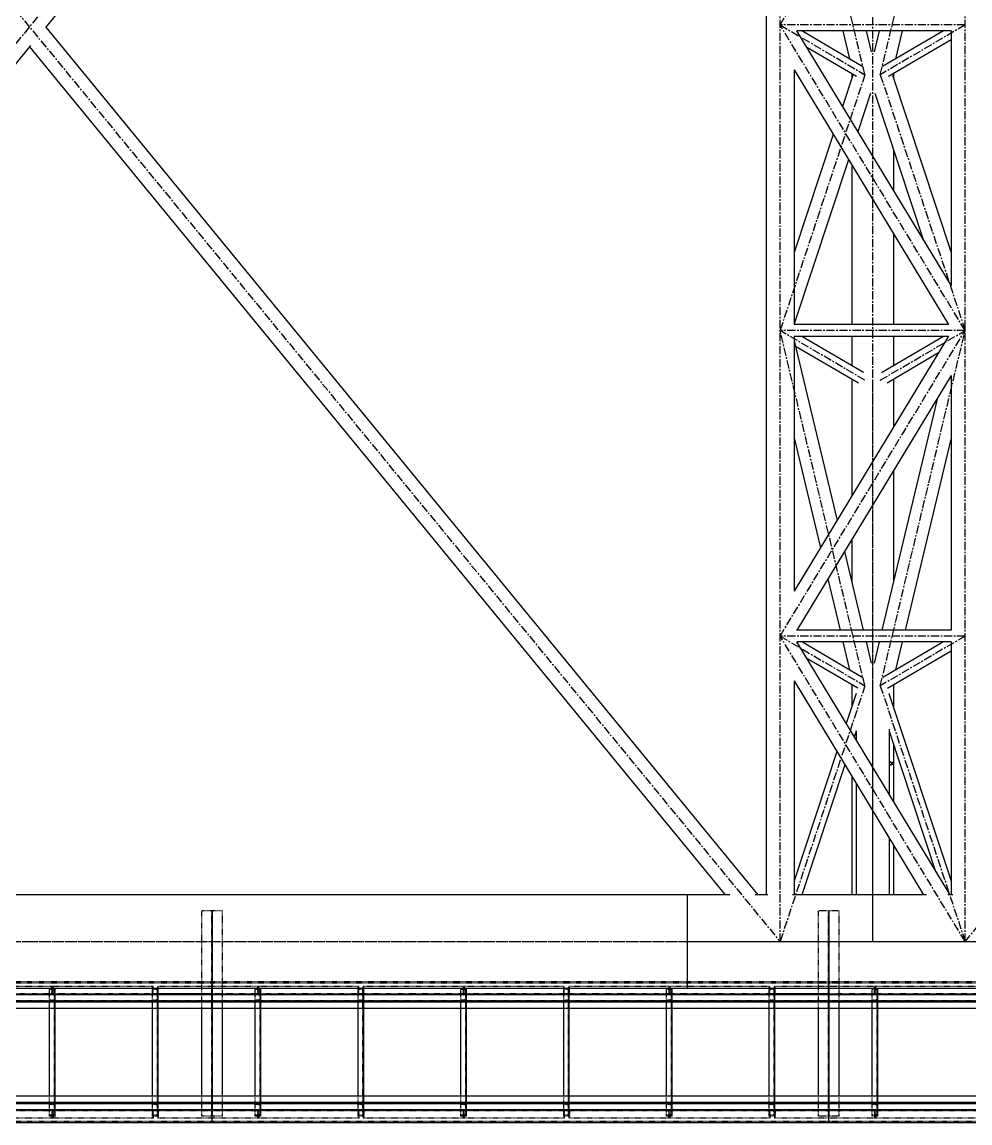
# Model space of a CAD drawing. Header units: millimetres. Extents: x 5143 to 30813, y 232 to 21408.
# Drawn here: x 14348 to 15270, y 15564 to 16635 of the extents above; entities that cross this region are included whole.
import ezdxf

# ---------------------------------------------------------------- set-up
doc = ezdxf.new("R2010")
doc.units = ezdxf.units.MM
doc.header["$LTSCALE"] = 0.25
for name, pattern in [('CENTER', [50.8, 31.75, -6.35, 6.35, -6.35]), ('XKITLINE00', [0]), ('XKITLINE02', [4, 2, -2]), ('XKITLINE03', [6, 3, -1, 1, -1])]:
    doc.linetypes.add(name, pattern=pattern)

msp = doc.modelspace()

# ---------------------------------------------------------------- linework, layer by layer
at = {"color": 8, "linetype": 'CENTER'}
for p, q in [((13625, 15740.3), (15085, 17520)), ((13625, 17520), (15085, 15740.3)), ((15265, 15740.3), (16725, 17520)), ((15167.5, 16583.8), (15085, 16929.1)), ((15085, 16632.2), (15265, 16929.1)), ((15182.5, 16583.8), (15265, 16929.1)), ((15085, 15740.3), (15085, 16860.1)), ((15265, 15740.3), (15265, 16860.1)), ((15175, 16804.9), (15175, 15913.5)), ((15085, 16632.2), (15167.5, 16583.8)), ((15265, 16334.9), (15085, 16632.2)), ((15265, 16632.2), (15085, 16632.2)), ((15265, 16632.2), (15182.5, 16583.8)), ((15167.5, 16583.8), (15085, 16334.9)), ((15182.5, 16583.8), (15265, 16334.9)), ((15167.5, 15989.2), (15085, 16334.9)), ((15085, 16037.6), (15265, 16334.9)), ((15167.5, 16286.5), (15085, 16334.9)), ((15265, 16334.9), (15085, 16334.9)), ((15182.5, 15989.2), (15265, 16334.9)), ((15182.5, 16286.5), (15265, 16334.9)), ((15175, 16286.5), (15175, 15740.3)), ((15265, 15740.3), (15085, 16037.6)), ((15085, 16037.6), (15167.5, 15989.2)), ((15265, 16037.6), (15085, 16037.6)), ((15265, 16037.6), (15182.5, 15989.2)), ((15167.5, 15989.2), (15085, 15740.3)), ((15175, 15989.2), (15175, 15740.3)), ((15182.5, 15989.2), (15265, 15740.3)), ((12370, 15740.3), (14995, 15740.3)), ((12801.8, 15740.3), (15025, 15740.3)), ((13535, 15740.3), (14355, 15740.3)), ((14355, 15740.3), (15175, 15740.3)), ((14995, 15740.3), (17635, 15740.3)), ((15025, 15740.3), (17635, 15740.3)), ((15175, 15740.3), (15995, 15740.3))]:
    msp.add_line(p, q, dxfattribs=at)
at = {"color": 8, "linetype": 'XKITLINE00'}
for p, q in [((15071.3, 17484.1), (14370.4, 16629.7)), ((15071.3, 16860.1), (15071.3, 15786)), ((14370.8, 16630.1), (15063.3, 15786)), ((15101.1, 16626.6), (15251.3, 16378.5)), ((15251.3, 16626.5), (15101.2, 16626.5)), ((15165.6, 16591.6), (15106, 16626.5)), ((15146.1, 16626.5), (15152.6, 16599.2)), ((15168.6, 16626.5), (15173.5, 16606)), ((15181.4, 16626.5), (15176.5, 16606)), ((15244, 16626.5), (15184.7, 16591.8)), ((15203.9, 16626.5), (15197.4, 16599.2)), ((15251.3, 16626.6), (15251.3, 16378.5)), ((15251.3, 16617.6), (15190.5, 16581.9)), ((14356, 16612.1), (13678.2, 15786)), ((14355, 16610.9), (15031.7, 15786)), ((15159.4, 16582), (15111, 16610.4)), ((15098.6, 16588.5), (15098.6, 16340.6)), ((15098.6, 16588.5), (15248.8, 16340.6)), ((15155.7, 16583.2), (15145.7, 16553)), ((15154.7, 16584.7), (15154.7, 16580)), ((15194.3, 16583.2), (15251.3, 16410.9)), ((15195.3, 16584.7), (15195.3, 16580)), ((15173, 16565.7), (15160.6, 16528.3)), ((15177, 16565.7), (15224.1, 16423.5)), ((15136.7, 16525.7), (15098.6, 16410.9)), ((15195.3, 16510.4), (15195.3, 16471.1)), ((15151.6, 16501.1), (15098.6, 16341.3)), ((15154.7, 16496), (15154.7, 16340.6)), ((15195.3, 16428.9), (15195.3, 16340.6)), ((15248.9, 16340.6), (15098.6, 16340.6)), ((15098.6, 16329.3), (15098.6, 16081.2)), ((15248.9, 16329.3), (15098.6, 16081.2)), ((15248.8, 16329.2), (15098.6, 16329.2)), ((15098.6, 16324.8), (15140.4, 16150.1)), ((15166, 16294), (15106, 16329.2)), ((15154.7, 16329.2), (15154.7, 16300.6)), ((15244, 16329.2), (15183.6, 16293.8)), ((15195.3, 16329.2), (15195.3, 16300.6)), ((15161.2, 16283.6), (15099.9, 16319.5)), ((15239, 16313.1), (15189.1, 16283.8)), ((15251.3, 16291.2), (15101.2, 16043.3)), ((15154.7, 16287.4), (15154.7, 16173.8)), ((15195.3, 16287.4), (15195.3, 16240.8)), ((15251.3, 16291.2), (15251.3, 16043.3)), ((15238.1, 16269.4), (15184.1, 16043.3)), ((15098.6, 16230.5), (15124.2, 16123.4)), ((15251.3, 16230.5), (15206.6, 16043.3)), ((15195.3, 16198.7), (15195.3, 16090)), ((15154.7, 16131.6), (15154.7, 16090)), ((15147.6, 16119.8), (15165.9, 16043.3)), ((15131.4, 16093.2), (15143.3, 16043.3)), ((15251.4, 16043.3), (15101, 16043.3)), ((15101.1, 16032), (15250.1, 15786)), ((15251.3, 16031.9), (15101.2, 16031.9)), ((15165.5, 15997), (15106, 16031.9)), ((15146.1, 16031.9), (15152.6, 16004.6)), ((15168.6, 16031.9), (15173.5, 16011.3)), ((15181.4, 16031.9), (15176.5, 16011.2)), ((15244, 16031.9), (15184.8, 15997.2)), ((15203.9, 16031.9), (15197.4, 16004.6)), ((15251.3, 16032), (15251.3, 15786)), ((15160.5, 15986.8), (15111, 16015.8)), ((15251.3, 16023), (15189.4, 15986.7)), ((15098.6, 15993.9), (15098.6, 15786)), ((15098.6, 15993.9), (15224.6, 15786)), ((15154.7, 15990.1), (15154.7, 15968.7)), ((15195.3, 15990.1), (15195.3, 15968.7)), ((15159, 15981.6), (15149.3, 15952.5)), ((15190.9, 15981.8), (15251.3, 15799.5)), ((15191.1, 15981.7), (15191.1, 15981.3)), ((15158.9, 15945.1), (15157.1, 15939.6)), ((15158.9, 15945.4), (15158.9, 15936.6)), ((15191.1, 15946.9), (15191.1, 15883.4)), ((15191.1, 15945.2), (15236.3, 15808.7)), ((15195.3, 15932.6), (15195.3, 15913.5)), ((15140.3, 15925.2), (15098.6, 15799.6)), ((15148, 15912.4), (15106.1, 15786)), ((15192.6, 15914.9), (15191.1, 15915.2)), ((15191.6, 15914.8), (15191.1, 15914.9)), ((15191.6, 15912.2), (15191.1, 15912.1)), ((15192.6, 15912.1), (15191.1, 15911.8)), ((15193, 15914.4), (15191.6, 15914.8)), ((15193, 15912.6), (15191.6, 15912.2)), ((15194.1, 15914.5), (15192.6, 15914.9)), ((15194.1, 15912.5), (15192.6, 15912.1)), ((15193.8, 15914), (15193, 15914.4)), ((15193.8, 15913), (15193, 15912.6)), ((15193.8, 15914), (15194.1, 15913.5)), ((15194.1, 15913.5), (15193.8, 15913)), ((15195, 15914), (15194.1, 15914.5)), ((15195, 15913), (15194.1, 15912.5)), ((15195, 15914), (15195.3, 15913.5)), ((15195.3, 15913.5), (15195, 15913)), ((15195.3, 15913.5), (15195.3, 15876.5)), ((15154.7, 15901.4), (15154.7, 15786)), ((15158.9, 15894.5), (15158.9, 15786)), ((15191.1, 15841.2), (15191.1, 15786)), ((15195.3, 15834.3), (15195.3, 15786)), ((14995, 15786), (13674.4, 15786)), ((15036, 15786), (14995, 15786)), ((14995, 15694.6), (14995, 15786)), ((14995, 15694.6), (14995, 15786)), ((15073, 15786), (15060.9, 15786)), ((15227.5, 15786), (15097, 15786)), ((15252.9, 15786), (15248.2, 15786)), ((14995, 15694.6), (12557.7, 15694.6)), ((17635, 15694.6), (14995, 15694.6))]:
    msp.add_line(p, q, dxfattribs=at)
at = {"color": 3, "linetype": 'XKITLINE02'}
for p, q in [((14542.5, 15770.3), (14522.5, 15770.3)), ((14522.5, 15675.1), (14522.5, 15770.3)), ((14532.2, 15570.6), (14532.2, 15770.3)), ((14532.8, 15570.6), (14532.8, 15770.3)), ((14542.5, 15570.6), (14542.5, 15770.3)), ((15142.5, 15770.3), (15122.5, 15770.3)), ((15122.5, 15675.1), (15122.5, 15770.3)), ((15132.2, 15570.6), (15132.2, 15770.3)), ((15132.8, 15570.6), (15132.8, 15770.3)), ((15142.5, 15570.6), (15142.5, 15770.3)), ((14532.5, 15701.3), (13730, 15701.3)), ((14532.5, 15700.4), (13730, 15700.4)), ((14532.5, 15699.9), (13730, 15699.9)), ((14377.2, 15696.6), (14279.6, 15696.6)), ((14374.5, 15570.6), (14374.5, 15694.6)), ((14380, 15694.6), (14374.5, 15694.6)), ((14380, 15694.6), (14374.5, 15694.6)), ((14374.5, 15693.9), (14374.5, 15694.6)), ((14379.3, 15693.5), (14374.5, 15693.9)), ((14376.7, 15689.4), (14376.7, 15696.6)), ((14475.1, 15696.6), (14377.2, 15696.6)), ((14377.2, 15688.6), (14377.2, 15696.6)), ((14377.2, 15688.6), (14377.2, 15696.6)), ((14377.8, 15689.4), (14377.8, 15696.6)), ((14379.3, 15570.6), (14379.3, 15694.6)), ((14379.3, 15683.6), (14379.3, 15693.5)), ((14380, 15590.1), (14380, 15694.6)), ((14380, 15682.6), (14380, 15694.6)), ((14474.5, 15688.6), (14474.5, 15696.6)), ((14480, 15694.6), (14474.5, 15694.6)), ((14474.5, 15693.9), (14474.5, 15694.6)), ((14474.5, 15570.6), (14474.5, 15694.6)), ((14480, 15694.6), (14474.5, 15694.6)), ((14479.3, 15693.5), (14474.5, 15693.9)), ((14475.1, 15689.4), (14475.1, 15696.6)), ((14479.3, 15570.6), (14479.3, 15694.6)), ((14479.3, 15683.6), (14479.3, 15693.5)), ((14577.2, 15696.6), (14479.6, 15696.6)), ((14479.6, 15689.4), (14479.6, 15696.6)), ((14480, 15682.6), (14480, 15694.6)), ((14480, 15590.1), (14480, 15694.6)), ((14480.2, 15688.6), (14480.2, 15696.6)), ((14532.5, 15694.6), (14532.5, 15701.3)), ((14532.5, 15694.6), (14532.5, 15701.3)), ((15132.5, 15701.3), (14532.5, 15701.3)), ((15132.5, 15700.4), (14532.5, 15700.4)), ((15132.5, 15699.9), (14532.5, 15699.9)), ((14574.5, 15570.6), (14574.5, 15694.6)), ((14580, 15694.6), (14574.5, 15694.6)), ((14580, 15694.6), (14574.5, 15694.6)), ((14574.5, 15693.9), (14574.5, 15694.6)), ((14579.3, 15693.5), (14574.5, 15693.9)), ((14576.7, 15696.6), (14576.7, 15689.4)), ((14577.2, 15688.6), (14577.2, 15696.6)), ((14675.1, 15696.6), (14577.2, 15696.6)), ((14577.2, 15688.6), (14577.2, 15696.6)), ((14577.8, 15696.6), (14577.8, 15689.4)), ((14579.3, 15570.6), (14579.3, 15694.6)), ((14579.3, 15683.6), (14579.3, 15693.5)), ((14580, 15590.1), (14580, 15694.6)), ((14580, 15682.6), (14580, 15694.6)), ((14674.5, 15688.6), (14674.5, 15696.6)), ((14674.5, 15570.6), (14674.5, 15694.6)), ((14680, 15694.6), (14674.5, 15694.6)), ((14680, 15694.6), (14674.5, 15694.6)), ((14674.5, 15693.9), (14674.5, 15694.6)), ((14679.3, 15693.5), (14674.5, 15693.9)), ((14675.1, 15689.4), (14675.1, 15696.6)), ((14679.3, 15570.6), (14679.3, 15694.6)), ((14679.3, 15683.6), (14679.3, 15693.5)), ((14777.2, 15696.6), (14679.6, 15696.6)), ((14679.6, 15689.4), (14679.6, 15696.6)), ((14680, 15590.1), (14680, 15694.6)), ((14680, 15682.6), (14680, 15694.6)), ((14680.2, 15688.6), (14680.2, 15696.6)), ((14774.5, 15570.6), (14774.5, 15694.6)), ((14780, 15694.6), (14774.5, 15694.6)), ((14780, 15694.6), (14774.5, 15694.6)), ((14774.5, 15693.9), (14774.5, 15694.6)), ((14779.3, 15693.5), (14774.5, 15693.9)), ((14776.7, 15696.6), (14776.7, 15689.4)), ((14777.2, 15688.6), (14777.2, 15696.6)), ((14875.1, 15696.6), (14777.2, 15696.6)), ((14777.2, 15688.6), (14777.2, 15696.6)), ((14777.8, 15696.6), (14777.8, 15689.4)), ((14779.3, 15570.6), (14779.3, 15694.6)), ((14779.3, 15683.6), (14779.3, 15693.5)), ((14780, 15590.1), (14780, 15694.6)), ((14780, 15682.6), (14780, 15694.6)), ((14874.5, 15688.6), (14874.5, 15696.6)), ((14874.5, 15570.6), (14874.5, 15694.6)), ((14880, 15694.6), (14874.5, 15694.6)), ((14880, 15694.6), (14874.5, 15694.6)), ((14874.5, 15693.9), (14874.5, 15694.6)), ((14879.3, 15693.5), (14874.5, 15693.9)), ((14875.1, 15689.4), (14875.1, 15696.6)), ((14879.3, 15570.6), (14879.3, 15694.6)), ((14879.3, 15683.6), (14879.3, 15693.5)), ((14977.2, 15696.6), (14879.6, 15696.6)), ((14879.6, 15689.4), (14879.6, 15696.6)), ((14880, 15590.1), (14880, 15694.6)), ((14880, 15682.6), (14880, 15694.6)), ((14880.2, 15688.6), (14880.2, 15696.6)), ((14974.5, 15570.6), (14974.5, 15694.6)), ((14980, 15694.6), (14974.5, 15694.6)), ((14980, 15694.6), (14974.5, 15694.6)), ((14974.5, 15693.9), (14974.5, 15694.6)), ((14979.3, 15693.5), (14974.5, 15693.9)), ((14976.7, 15696.6), (14976.7, 15689.4)), ((14977.2, 15688.6), (14977.2, 15696.6)), ((15075.1, 15696.6), (14977.2, 15696.6)), ((14977.2, 15688.6), (14977.2, 15696.6)), ((14977.8, 15696.6), (14977.8, 15689.4)), ((14979.3, 15570.6), (14979.3, 15694.6)), ((14979.3, 15683.6), (14979.3, 15693.5)), ((14980, 15570.6), (14980, 15694.6)), ((14980, 15682.6), (14980, 15694.6)), ((15074.5, 15688.6), (15074.5, 15696.6)), ((15074.5, 15570.6), (15074.5, 15694.6)), ((15080, 15694.6), (15074.5, 15694.6)), ((15080, 15694.6), (15074.5, 15694.6)), ((15074.5, 15693.9), (15074.5, 15694.6)), ((15079.3, 15693.5), (15074.5, 15693.9)), ((15075.1, 15689.4), (15075.1, 15696.6)), ((15079.3, 15570.6), (15079.3, 15694.6)), ((15079.3, 15683.6), (15079.3, 15693.5)), ((15177.2, 15696.6), (15079.6, 15696.6)), ((15079.6, 15689.4), (15079.6, 15696.6)), ((15080, 15570.6), (15080, 15694.6)), ((15080, 15682.6), (15080, 15694.6)), ((15080.2, 15688.6), (15080.2, 15696.6)), ((15132.5, 15694.6), (15132.5, 15701.3)), ((15732.5, 15701.3), (15132.5, 15701.3)), ((15132.5, 15694.6), (15132.5, 15701.3)), ((15732.5, 15700.4), (15132.5, 15700.4)), ((15732.5, 15699.9), (15132.5, 15699.9)), ((15174.5, 15570.6), (15174.5, 15694.6)), ((15180, 15694.6), (15174.5, 15694.6)), ((15180, 15694.6), (15174.5, 15694.6)), ((15174.5, 15693.9), (15174.5, 15694.6)), ((15179.3, 15693.5), (15174.5, 15693.9)), ((15176.7, 15689.4), (15176.7, 15696.6)), ((15177.2, 15688.6), (15177.2, 15696.6)), ((15275.1, 15696.6), (15177.2, 15696.6)), ((15177.2, 15688.6), (15177.2, 15696.6)), ((15177.8, 15689.4), (15177.8, 15696.6)), ((15179.3, 15570.6), (15179.3, 15694.6)), ((15179.3, 15683.6), (15179.3, 15693.5)), ((15180, 15590.1), (15180, 15694.6)), ((15180, 15682.6), (15180, 15694.6)), ((14532.5, 15682.6), (13730, 15682.6)), ((14532.5, 15682.6), (13730, 15682.6)), ((14532.5, 15682.1), (13730, 15682.1)), ((14376.7, 15689.4), (14274.3, 15689.4)), ((14377.2, 15688.6), (14274.3, 15688.6)), ((14371.4, 15689.4), (14371.4, 15688.6)), ((14379.3, 15683.6), (14374.5, 15683.3)), ((14374.5, 15682.6), (14374.5, 15683.3)), ((14380, 15682.6), (14374.5, 15682.6)), ((14480.3, 15688.6), (14377.2, 15688.6)), ((14380, 15688.6), (14377.2, 15688.6)), ((14480.3, 15689.4), (14377.8, 15689.4)), ((14383, 15689.4), (14383, 15688.6)), ((14576.7, 15689.4), (14474.3, 15689.4)), ((14532.5, 15689.4), (14474.3, 15689.4)), ((14474.3, 15689.4), (14474.3, 15688.6)), ((14577.2, 15688.6), (14474.3, 15688.6)), ((14479.3, 15683.6), (14474.5, 15683.3)), ((14474.5, 15682.6), (14474.5, 15683.3)), ((14480, 15682.6), (14474.5, 15682.6)), ((14532.5, 15688.6), (14480.2, 15688.6)), ((14480.3, 15689.4), (14480.3, 15688.6)), ((14532.5, 15681.3), (14532.5, 15682.6)), ((14532.5, 15681.3), (14532.5, 15682.6)), ((15132.5, 15682.6), (14532.5, 15682.6)), ((15132.5, 15682.6), (14532.5, 15682.6)), ((15132.5, 15682.1), (14532.5, 15682.1)), ((14571.4, 15689.4), (14571.4, 15688.6)), ((14579.3, 15683.6), (14574.5, 15683.3)), ((14574.5, 15682.6), (14574.5, 15683.3)), ((14580, 15682.6), (14574.5, 15682.6)), ((14680.3, 15688.6), (14577.2, 15688.6)), ((14580, 15688.6), (14577.2, 15688.6)), ((14680.3, 15689.4), (14577.8, 15689.4)), ((14583, 15689.4), (14583, 15688.6)), ((14776.7, 15689.4), (14674.3, 15689.4)), ((14674.3, 15689.4), (14674.3, 15688.6)), ((14777.2, 15688.6), (14674.3, 15688.6)), ((14679.3, 15683.6), (14674.5, 15683.3)), ((14674.5, 15682.6), (14674.5, 15683.3)), ((14680, 15682.6), (14674.5, 15682.6)), ((14680.3, 15689.4), (14680.3, 15688.6)), ((14771.4, 15689.4), (14771.4, 15688.6)), ((14779.3, 15683.6), (14774.5, 15683.3)), ((14774.5, 15682.6), (14774.5, 15683.3)), ((14780, 15682.6), (14774.5, 15682.6)), ((14880.3, 15688.6), (14777.2, 15688.6)), ((14780, 15688.6), (14777.2, 15688.6)), ((14880.3, 15689.4), (14777.8, 15689.4)), ((14783, 15689.4), (14783, 15688.6)), ((14976.7, 15689.4), (14874.3, 15689.4)), ((14874.3, 15689.4), (14874.3, 15688.6)), ((14977.2, 15688.6), (14874.3, 15688.6)), ((14879.3, 15683.6), (14874.5, 15683.3)), ((14874.5, 15682.6), (14874.5, 15683.3)), ((14880, 15682.6), (14874.5, 15682.6)), ((14880.3, 15689.4), (14880.3, 15688.6)), ((14971.4, 15689.4), (14971.4, 15688.6)), ((14979.3, 15683.6), (14974.5, 15683.3)), ((14974.5, 15682.6), (14974.5, 15683.3)), ((14980, 15682.6), (14974.5, 15682.6)), ((15080.3, 15688.6), (14977.2, 15688.6)), ((14980, 15688.6), (14977.2, 15688.6)), ((15080.3, 15689.4), (14977.8, 15689.4)), ((14983, 15689.4), (14983, 15688.6)), ((15132.5, 15689.4), (15074.3, 15689.4)), ((15074.3, 15689.4), (15074.3, 15688.6)), ((15177.2, 15688.6), (15074.3, 15688.6)), ((15079.3, 15683.6), (15074.5, 15683.3)), ((15074.5, 15682.6), (15074.5, 15683.3)), ((15080, 15682.6), (15074.5, 15682.6)), ((15176.7, 15689.4), (15075.1, 15689.4)), ((15132.5, 15688.6), (15080.2, 15688.6)), ((15080.3, 15689.4), (15080.3, 15688.6)), ((15132.5, 15681.3), (15132.5, 15682.6)), ((15732.5, 15682.6), (15132.5, 15682.6)), ((15732.5, 15682.6), (15132.5, 15682.6)), ((15132.5, 15681.3), (15132.5, 15682.6)), ((15732.5, 15682.1), (15132.5, 15682.1)), ((15171.4, 15689.4), (15171.4, 15688.6)), ((15179.3, 15683.6), (15174.5, 15683.3)), ((15174.5, 15682.6), (15174.5, 15683.3)), ((15180, 15682.6), (15174.5, 15682.6)), ((15280.3, 15688.6), (15177.2, 15688.6)), ((15180, 15688.6), (15177.2, 15688.6)), ((15280.3, 15689.4), (15177.8, 15689.4)), ((15183, 15689.4), (15183, 15688.6)), ((14532.5, 15681.7), (13730, 15681.7)), ((15132.5, 15681.7), (14532.5, 15681.7)), ((15732.5, 15681.7), (15132.5, 15681.7)), ((14374.5, 15570.6), (14374.5, 15590.1)), ((14380, 15570.6), (14380, 15590.1)), ((14474.5, 15570.6), (14474.5, 15590.1)), ((14480, 15570.6), (14480, 15590.1)), ((14522.5, 15570.6), (14522.5, 15590.1)), ((14542.5, 15570.6), (14542.5, 15590.1)), ((14574.5, 15570.6), (14574.5, 15590.1)), ((14580, 15570.6), (14580, 15590.1)), ((14674.5, 15570.6), (14674.5, 15590.1)), ((14680, 15570.6), (14680, 15590.1)), ((14774.5, 15570.6), (14774.5, 15590.1)), ((14780, 15570.6), (14780, 15590.1)), ((14874.5, 15570.6), (14874.5, 15590.1)), ((14880, 15570.6), (14880, 15590.1)), ((14974.5, 15570.6), (14974.5, 15590.1)), ((14980, 15570.6), (14980, 15590.1)), ((15074.5, 15570.6), (15074.5, 15590.1)), ((15080, 15570.6), (15080, 15590.1)), ((15122.5, 15570.6), (15122.5, 15590.1)), ((15142.5, 15570.6), (15142.5, 15590.1)), ((15174.5, 15570.6), (15174.5, 15590.1)), ((15180, 15570.6), (15180, 15590.1)), ((14532.5, 15583.4), (13730, 15583.4)), ((14532.5, 15583), (13730, 15583)), ((14532.5, 15582.6), (13730, 15582.6)), ((14532.5, 15582.5), (13730, 15582.5)), ((14377.2, 15576.6), (14274.3, 15576.6)), ((14376.7, 15575.8), (14274.3, 15575.8)), ((14371.4, 15576.6), (14371.4, 15575.8)), ((14380, 15582.6), (14374.5, 15582.6)), ((14374.5, 15581.9), (14374.5, 15582.6)), ((14379.3, 15581.5), (14374.5, 15581.9)), ((14376.7, 15575.8), (14376.7, 15568.6)), ((14480.3, 15576.6), (14377.2, 15576.6)), ((14377.2, 15568.6), (14377.2, 15576.6)), ((14377.2, 15568.6), (14377.2, 15576.6)), ((14480.3, 15575.8), (14377.8, 15575.8)), ((14377.8, 15575.8), (14377.8, 15568.6)), ((14379.3, 15571.6), (14379.3, 15581.5)), ((14380, 15570.6), (14380, 15582.6)), ((14383, 15576.6), (14383, 15575.8)), ((14577.2, 15576.6), (14474.3, 15576.6)), ((14474.3, 15576.6), (14474.3, 15575.8)), ((14576.7, 15575.8), (14474.3, 15575.8)), ((14480, 15582.6), (14474.5, 15582.6)), ((14474.5, 15581.9), (14474.5, 15582.6)), ((14479.3, 15581.5), (14474.5, 15581.9)), ((14474.5, 15576.6), (14474.5, 15568.6)), ((14475.1, 15575.8), (14475.1, 15568.6)), ((14479.3, 15571.6), (14479.3, 15581.5)), ((14479.6, 15575.8), (14479.6, 15568.6)), ((14480, 15570.6), (14480, 15582.6)), ((14480.2, 15576.6), (14480.2, 15568.6)), ((14480.3, 15576.6), (14480.3, 15575.8)), ((14532.5, 15582.6), (14532.5, 15583.9)), ((14532.5, 15582.6), (14532.5, 15583.9)), ((15132.5, 15583.4), (14532.5, 15583.4)), ((15132.5, 15583), (14532.5, 15583)), ((15132.5, 15582.6), (14532.5, 15582.6)), ((15132.5, 15582.5), (14532.5, 15582.5)), ((14571.4, 15576.6), (14571.4, 15575.8)), ((14580, 15582.6), (14574.5, 15582.6)), ((14574.5, 15581.9), (14574.5, 15582.6)), ((14579.3, 15581.5), (14574.5, 15581.9)), ((14576.7, 15575.8), (14576.7, 15568.6)), ((14577.2, 15568.6), (14577.2, 15576.6)), ((14680.3, 15576.6), (14577.2, 15576.6)), ((14577.2, 15568.6), (14577.2, 15576.6)), ((14680.3, 15575.8), (14577.8, 15575.8)), ((14577.8, 15575.8), (14577.8, 15568.6)), ((14579.3, 15571.6), (14579.3, 15581.5)), ((14580, 15570.6), (14580, 15582.6)), ((14583, 15576.6), (14583, 15575.8)), ((14777.2, 15576.6), (14674.3, 15576.6)), ((14674.3, 15576.6), (14674.3, 15575.8)), ((14776.7, 15575.8), (14674.3, 15575.8)), ((14680, 15582.6), (14674.5, 15582.6)), ((14674.5, 15581.9), (14674.5, 15582.6)), ((14679.3, 15581.5), (14674.5, 15581.9)), ((14674.5, 15576.6), (14674.5, 15568.6)), ((14675.1, 15575.8), (14675.1, 15568.6)), ((14679.3, 15571.6), (14679.3, 15581.5)), ((14679.6, 15575.8), (14679.6, 15568.6)), ((14680, 15570.6), (14680, 15582.6)), ((14680.2, 15576.6), (14680.2, 15568.6)), ((14680.3, 15576.6), (14680.3, 15575.8)), ((14771.4, 15576.6), (14771.4, 15575.8)), ((14780, 15582.6), (14774.5, 15582.6)), ((14774.5, 15581.9), (14774.5, 15582.6)), ((14779.3, 15581.5), (14774.5, 15581.9)), ((14776.7, 15575.8), (14776.7, 15568.6)), ((14777.2, 15568.6), (14777.2, 15576.6)), ((14880.3, 15576.6), (14777.2, 15576.6)), ((14777.2, 15568.6), (14777.2, 15576.6)), ((14880.3, 15575.8), (14777.8, 15575.8)), ((14777.8, 15575.8), (14777.8, 15568.6)), ((14779.3, 15571.6), (14779.3, 15581.5)), ((14780, 15570.6), (14780, 15582.6)), ((14783, 15576.6), (14783, 15575.8)), ((14977.2, 15576.6), (14874.3, 15576.6)), ((14874.3, 15576.6), (14874.3, 15575.8)), ((14976.7, 15575.8), (14874.3, 15575.8)), ((14880, 15582.6), (14874.5, 15582.6)), ((14874.5, 15581.9), (14874.5, 15582.6)), ((14879.3, 15581.5), (14874.5, 15581.9)), ((14874.5, 15576.6), (14874.5, 15568.6)), ((14875.1, 15575.8), (14875.1, 15568.6)), ((14879.3, 15571.6), (14879.3, 15581.5)), ((14879.6, 15575.8), (14879.6, 15568.6)), ((14880, 15570.6), (14880, 15582.6)), ((14880.2, 15576.6), (14880.2, 15568.6)), ((14880.3, 15576.6), (14880.3, 15575.8)), ((14971.4, 15576.6), (14971.4, 15575.8)), ((14980, 15582.6), (14974.5, 15582.6)), ((14974.5, 15581.9), (14974.5, 15582.6)), ((14979.3, 15581.5), (14974.5, 15581.9)), ((14976.7, 15568.6), (14976.7, 15575.8)), ((14977.2, 15568.6), (14977.2, 15576.6)), ((15080.3, 15576.6), (14977.2, 15576.6)), ((14977.2, 15568.6), (14977.2, 15576.6)), ((15080.3, 15575.8), (14977.8, 15575.8)), ((14977.8, 15575.8), (14977.8, 15568.6)), ((14979.3, 15571.6), (14979.3, 15581.5)), ((14980, 15570.6), (14980, 15582.6)), ((14983, 15576.6), (14983, 15575.8)), ((15177.2, 15576.6), (15074.3, 15576.6)), ((15074.3, 15576.6), (15074.3, 15575.8)), ((15176.7, 15575.8), (15074.3, 15575.8)), ((15080, 15582.6), (15074.5, 15582.6)), ((15074.5, 15581.9), (15074.5, 15582.6)), ((15079.3, 15581.5), (15074.5, 15581.9)), ((15074.5, 15576.6), (15074.5, 15568.6)), ((15075.1, 15575.8), (15075.1, 15568.6)), ((15079.3, 15571.6), (15079.3, 15581.5)), ((15079.6, 15575.8), (15079.6, 15568.6)), ((15080, 15570.6), (15080, 15582.6)), ((15080.2, 15576.6), (15080.2, 15568.6)), ((15080.3, 15576.6), (15080.3, 15575.8)), ((15132.5, 15582.6), (15132.5, 15583.9)), ((15132.5, 15582.6), (15132.5, 15583.9)), ((15732.5, 15583.4), (15132.5, 15583.4)), ((15732.5, 15583), (15132.5, 15583)), ((15732.5, 15582.6), (15132.5, 15582.6)), ((15732.5, 15582.5), (15132.5, 15582.5)), ((15171.4, 15576.6), (15171.4, 15575.8)), ((15180, 15582.6), (15174.5, 15582.6)), ((15174.5, 15581.9), (15174.5, 15582.6)), ((15179.3, 15581.5), (15174.5, 15581.9)), ((15176.7, 15575.8), (15176.7, 15568.6)), ((15177.2, 15568.6), (15177.2, 15576.6)), ((15280.3, 15576.6), (15177.2, 15576.6)), ((15177.2, 15568.6), (15177.2, 15576.6)), ((15280.3, 15575.8), (15177.8, 15575.8)), ((15177.8, 15575.8), (15177.8, 15568.6)), ((15179.3, 15571.6), (15179.3, 15581.5)), ((15180, 15570.6), (15180, 15582.6)), ((15183, 15576.6), (15183, 15575.8)), ((14532.5, 15565.3), (13730, 15565.3)), ((14532.5, 15564.7), (13730, 15564.7)), ((14377.2, 15568.6), (14279.6, 15568.6)), ((14379.3, 15571.6), (14374.5, 15571.3)), ((14374.5, 15570.6), (14374.5, 15571.3)), ((14380, 15570.6), (14374.5, 15570.6)), ((14380, 15570.6), (14374.5, 15570.6)), ((14475.1, 15568.6), (14377.2, 15568.6)), ((14479.3, 15571.6), (14474.5, 15571.3)), ((14474.5, 15570.6), (14474.5, 15571.3)), ((14480, 15570.6), (14474.5, 15570.6)), ((14480, 15570.6), (14474.5, 15570.6)), ((14577.2, 15568.6), (14479.6, 15568.6)), ((14542.5, 15570.6), (14522.5, 15570.6)), ((15132.5, 15565.3), (14532.5, 15565.3)), ((15132.5, 15564.7), (14532.5, 15564.7)), ((14579.3, 15571.6), (14574.5, 15571.3)), ((14574.5, 15570.6), (14574.5, 15571.3)), ((14580, 15570.6), (14574.5, 15570.6)), ((14580, 15570.6), (14574.5, 15570.6)), ((14675.1, 15568.6), (14577.2, 15568.6)), ((14679.3, 15571.6), (14674.5, 15571.3)), ((14674.5, 15570.6), (14674.5, 15571.3)), ((14680, 15570.6), (14674.5, 15570.6)), ((14680, 15570.6), (14674.5, 15570.6)), ((14777.2, 15568.6), (14679.6, 15568.6)), ((14779.3, 15571.6), (14774.5, 15571.3)), ((14774.5, 15570.6), (14774.5, 15571.3)), ((14780, 15570.6), (14774.5, 15570.6)), ((14780, 15570.6), (14774.5, 15570.6)), ((14875.1, 15568.6), (14777.2, 15568.6)), ((14879.3, 15571.6), (14874.5, 15571.3)), ((14874.5, 15570.6), (14874.5, 15571.3)), ((14880, 15570.6), (14874.5, 15570.6)), ((14880, 15570.6), (14874.5, 15570.6)), ((14977.2, 15568.6), (14879.6, 15568.6)), ((14979.3, 15571.6), (14974.5, 15571.3)), ((14974.5, 15570.6), (14974.5, 15571.3)), ((14980, 15570.6), (14974.5, 15570.6)), ((14980, 15570.6), (14974.5, 15570.6)), ((15075.1, 15568.6), (14977.2, 15568.6)), ((15079.3, 15571.6), (15074.5, 15571.3)), ((15074.5, 15570.6), (15074.5, 15571.3)), ((15080, 15570.6), (15074.5, 15570.6)), ((15080, 15570.6), (15074.5, 15570.6)), ((15177.2, 15568.6), (15079.6, 15568.6)), ((15142.5, 15570.6), (15122.5, 15570.6)), ((15732.5, 15565.3), (15132.5, 15565.3)), ((15732.5, 15564.7), (15132.5, 15564.7)), ((15179.3, 15571.6), (15174.5, 15571.3)), ((15174.5, 15570.6), (15174.5, 15571.3)), ((15180, 15570.6), (15174.5, 15570.6)), ((15180, 15570.6), (15174.5, 15570.6)), ((15275.1, 15568.6), (15177.2, 15568.6))]:
    msp.add_line(p, q, dxfattribs=at)
at = {"color": 1, "linetype": 'XKITLINE03'}
for p, q in [((14532.5, 15770.3), (14532.5, 15570.6)), ((15132.5, 15770.3), (15132.5, 15570.6)), ((14380, 15570.6), (14380, 15694.6)), ((14480, 15570.6), (14480, 15694.6)), ((14580, 15570.6), (14580, 15694.6)), ((14680, 15570.6), (14680, 15694.6)), ((14780, 15570.6), (14780, 15694.6)), ((14880, 15570.6), (14880, 15694.6)), ((14980, 15570.6), (14980, 15694.6)), ((15080, 15570.6), (15080, 15694.6)), ((15180, 15570.6), (15180, 15694.6)), ((14532.5, 15688.6), (13730, 15688.6)), ((13730, 15682.6), (14532.5, 15682.6)), ((14377.2, 15688.6), (14280.2, 15688.6)), ((14474.5, 15688.6), (14377.2, 15688.6)), ((14577.2, 15688.6), (14480.2, 15688.6)), ((15132.5, 15688.6), (14532.5, 15688.6)), ((14532.5, 15682.6), (15132.5, 15682.6)), ((14674.5, 15688.6), (14577.2, 15688.6)), ((14777.2, 15688.6), (14680.2, 15688.6)), ((14874.5, 15688.6), (14777.2, 15688.6)), ((14977.2, 15688.6), (14880.2, 15688.6)), ((15074.5, 15688.6), (14977.2, 15688.6)), ((15177.2, 15688.6), (15080.2, 15688.6)), ((15732.5, 15688.6), (15132.5, 15688.6)), ((15132.5, 15682.6), (15732.5, 15682.6)), ((15274.5, 15688.6), (15177.2, 15688.6)), ((14532.5, 15582.6), (13730, 15582.6)), ((14532.5, 15576.6), (13730, 15576.6)), ((14280.2, 15576.6), (14377.2, 15576.6)), ((14377.2, 15576.6), (14474.5, 15576.6)), ((14480.2, 15576.6), (14577.2, 15576.6)), ((15132.5, 15582.6), (14532.5, 15582.6)), ((15132.5, 15576.6), (14532.5, 15576.6)), ((14577.2, 15576.6), (14674.5, 15576.6)), ((14680.2, 15576.6), (14777.2, 15576.6)), ((14777.2, 15576.6), (14874.5, 15576.6)), ((14880.2, 15576.6), (14977.2, 15576.6)), ((14977.2, 15576.6), (15074.5, 15576.6)), ((15080.2, 15576.6), (15177.2, 15576.6)), ((15732.5, 15582.6), (15132.5, 15582.6)), ((15732.5, 15576.6), (15132.5, 15576.6)), ((15177.2, 15576.6), (15274.5, 15576.6))]:
    msp.add_line(p, q, dxfattribs=at)
at = {"color": 7, "linetype": 'XKITLINE00'}
for p, q in [((14532.5, 15681.3), (14532.5, 15694.6)), ((14532.5, 15681.3), (14532.5, 15694.6)), ((15132.5, 15681.3), (15132.5, 15694.6)), ((15132.5, 15681.3), (15132.5, 15694.6)), ((14532.5, 15681.3), (13730, 15681.3)), ((14532.5, 15675.1), (13730, 15675.1)), ((14374.5, 15590.1), (14374.5, 15675.1)), ((14380, 15590.1), (14380, 15675.1)), ((14474.5, 15590.1), (14474.5, 15675.1)), ((14480, 15590.1), (14480, 15675.1)), ((14522.5, 15590.1), (14522.5, 15675.1)), ((14532.5, 15675.1), (14532.5, 15681.3)), ((14532.5, 15675.1), (14532.5, 15681.3)), ((15132.5, 15681.3), (14532.5, 15681.3)), ((15132.5, 15675.1), (14532.5, 15675.1)), ((14542.5, 15590.1), (14542.5, 15675.1)), ((14574.5, 15590.1), (14574.5, 15675.1)), ((14580, 15590.1), (14580, 15675.1)), ((14674.5, 15590.1), (14674.5, 15675.1)), ((14680, 15590.1), (14680, 15675.1)), ((14774.5, 15590.1), (14774.5, 15675.1)), ((14780, 15590.1), (14780, 15675.1)), ((14874.5, 15590.1), (14874.5, 15675.1)), ((14880, 15590.1), (14880, 15675.1)), ((14974.5, 15590.1), (14974.5, 15675.1)), ((14980, 15590.1), (14980, 15675.1)), ((15074.5, 15590.1), (15074.5, 15675.1)), ((15080, 15590.1), (15080, 15675.1)), ((15122.5, 15590.1), (15122.5, 15675.1)), ((15132.5, 15675.1), (15132.5, 15681.3)), ((15732.5, 15681.3), (15132.5, 15681.3)), ((15132.5, 15675.1), (15132.5, 15681.3)), ((15732.5, 15675.1), (15132.5, 15675.1)), ((15142.5, 15590.1), (15142.5, 15675.1)), ((15174.5, 15590.1), (15174.5, 15675.1)), ((15180, 15590.1), (15180, 15675.1)), ((14532.5, 15590.1), (13730, 15590.1)), ((14532.5, 15583.9), (14532.5, 15590.1)), ((15132.5, 15590.1), (14532.5, 15590.1)), ((14532.5, 15583.9), (14532.5, 15590.1)), ((15732.5, 15590.1), (15132.5, 15590.1)), ((15132.5, 15583.9), (15132.5, 15590.1)), ((15132.5, 15583.9), (15132.5, 15590.1)), ((14532.5, 15583.9), (13730, 15583.9)), ((14532.5, 15563.9), (14532.5, 15583.9)), ((14532.5, 15563.9), (14532.5, 15583.9)), ((15132.5, 15583.9), (14532.5, 15583.9)), ((15132.5, 15563.9), (15132.5, 15583.9)), ((15732.5, 15583.9), (15132.5, 15583.9)), ((15132.5, 15563.9), (15132.5, 15583.9)), ((14532.5, 15563.9), (13730, 15563.9)), ((15132.5, 15563.9), (14532.5, 15563.9)), ((15732.5, 15563.9), (15132.5, 15563.9))]:
    msp.add_line(p, q, dxfattribs=at)
at = {"color": 8, "linetype": 'XKITLINE00'}
for centre in [(15085, 16632.2), (15085, 16632.2), (15085, 16632.2), (15085, 16632.2), (15265, 16632.2), (15265, 16632.2), (15167.5, 16583.8), (15167.5, 16583.8), (15167.5, 16583.8), (15182.5, 16583.8), (15182.5, 16583.8), (15182.5, 16583.8), (15085, 16334.9), (15085, 16334.9), (15085, 16334.9), (15085, 16334.9), (15265, 16334.9), (15265, 16334.9), (15265, 16334.9), (15265, 16334.9), (15265, 16334.9), (15265, 16334.9), (15167.5, 16286.5), (15175, 16286.5), (15182.5, 16286.5), (15085, 16037.6), (15085, 16037.6), (15085, 16037.6), (15085, 16037.6), (15265, 16037.6), (15265, 16037.6), (15167.5, 15989.2), (15167.5, 15989.2), (15167.5, 15989.2), (15175, 15989.2), (15182.5, 15989.2), (15182.5, 15989.2), (15182.5, 15989.2), (15175, 15913.5), (14355, 15740.3), (14355, 15740.3), (14995, 15740.3), (14995, 15740.3), (15025, 15740.3), (15025, 15740.3), (15085, 15740.3), (15085, 15740.3), (15085, 15740.3), (15175, 15740.3), (15175, 15740.3), (15175, 15740.3), (15175, 15740.3), (15265, 15740.3), (15265, 15740.3), (15265, 15740.3), (15265, 15740.3)]:
    msp.add_circle(centre, 0.05, dxfattribs=at)
at = {"color": 1, "linetype": 'XKITLINE00'}
for centre in [(14532.5, 15770.3), (15132.5, 15770.3), (14380, 15694.6), (14480, 15694.6), (14580, 15694.6), (14680, 15694.6), (14780, 15694.6), (14880, 15694.6), (14980, 15694.6), (15080, 15694.6), (15180, 15694.6), (14377.2, 15688.6), (14377.2, 15688.6), (14380, 15682.6), (14474.5, 15688.6), (14480, 15682.6), (14480.2, 15688.6), (14532.5, 15688.6), (14532.5, 15688.6), (14532.5, 15682.6), (14532.5, 15682.6), (14577.2, 15688.6), (14577.2, 15688.6), (14580, 15682.6), (14674.5, 15688.6), (14680, 15682.6), (14680.2, 15688.6), (14777.2, 15688.6), (14777.2, 15688.6), (14780, 15682.6), (14874.5, 15688.6), (14880, 15682.6), (14880.2, 15688.6), (14977.2, 15688.6), (14977.2, 15688.6), (14980, 15682.6), (15074.5, 15688.6), (15080, 15682.6), (15080.2, 15688.6), (15132.5, 15688.6), (15132.5, 15688.6), (15132.5, 15682.6), (15132.5, 15682.6), (15177.2, 15688.6), (15177.2, 15688.6), (15180, 15682.6), (14377.2, 15576.6), (14377.2, 15576.6), (14380, 15582.6), (14474.5, 15576.6), (14480, 15582.6), (14480.2, 15576.6), (14532.5, 15582.6), (14532.5, 15582.6), (14532.5, 15576.6), (14532.5, 15576.6), (14577.2, 15576.6), (14577.2, 15576.6), (14580, 15582.6), (14674.5, 15576.6), (14680, 15582.6), (14680.2, 15576.6), (14777.2, 15576.6), (14777.2, 15576.6), (14780, 15582.6), (14874.5, 15576.6), (14880, 15582.6), (14880.2, 15576.6), (14977.2, 15576.6), (14977.2, 15576.6), (14980, 15582.6), (15074.5, 15576.6), (15080, 15582.6), (15080.2, 15576.6), (15132.5, 15582.6), (15132.5, 15582.6), (15132.5, 15576.6), (15132.5, 15576.6), (15177.2, 15576.6), (15177.2, 15576.6), (15180, 15582.6), (14380, 15570.6), (14480, 15570.6), (14532.5, 15570.6), (14580, 15570.6), (14680, 15570.6), (14780, 15570.6), (14880, 15570.6), (14980, 15570.6), (15080, 15570.6), (15132.5, 15570.6), (15180, 15570.6)]:
    msp.add_circle(centre, 0.05, dxfattribs=at)

doc.saveas('drawing.dxf')
